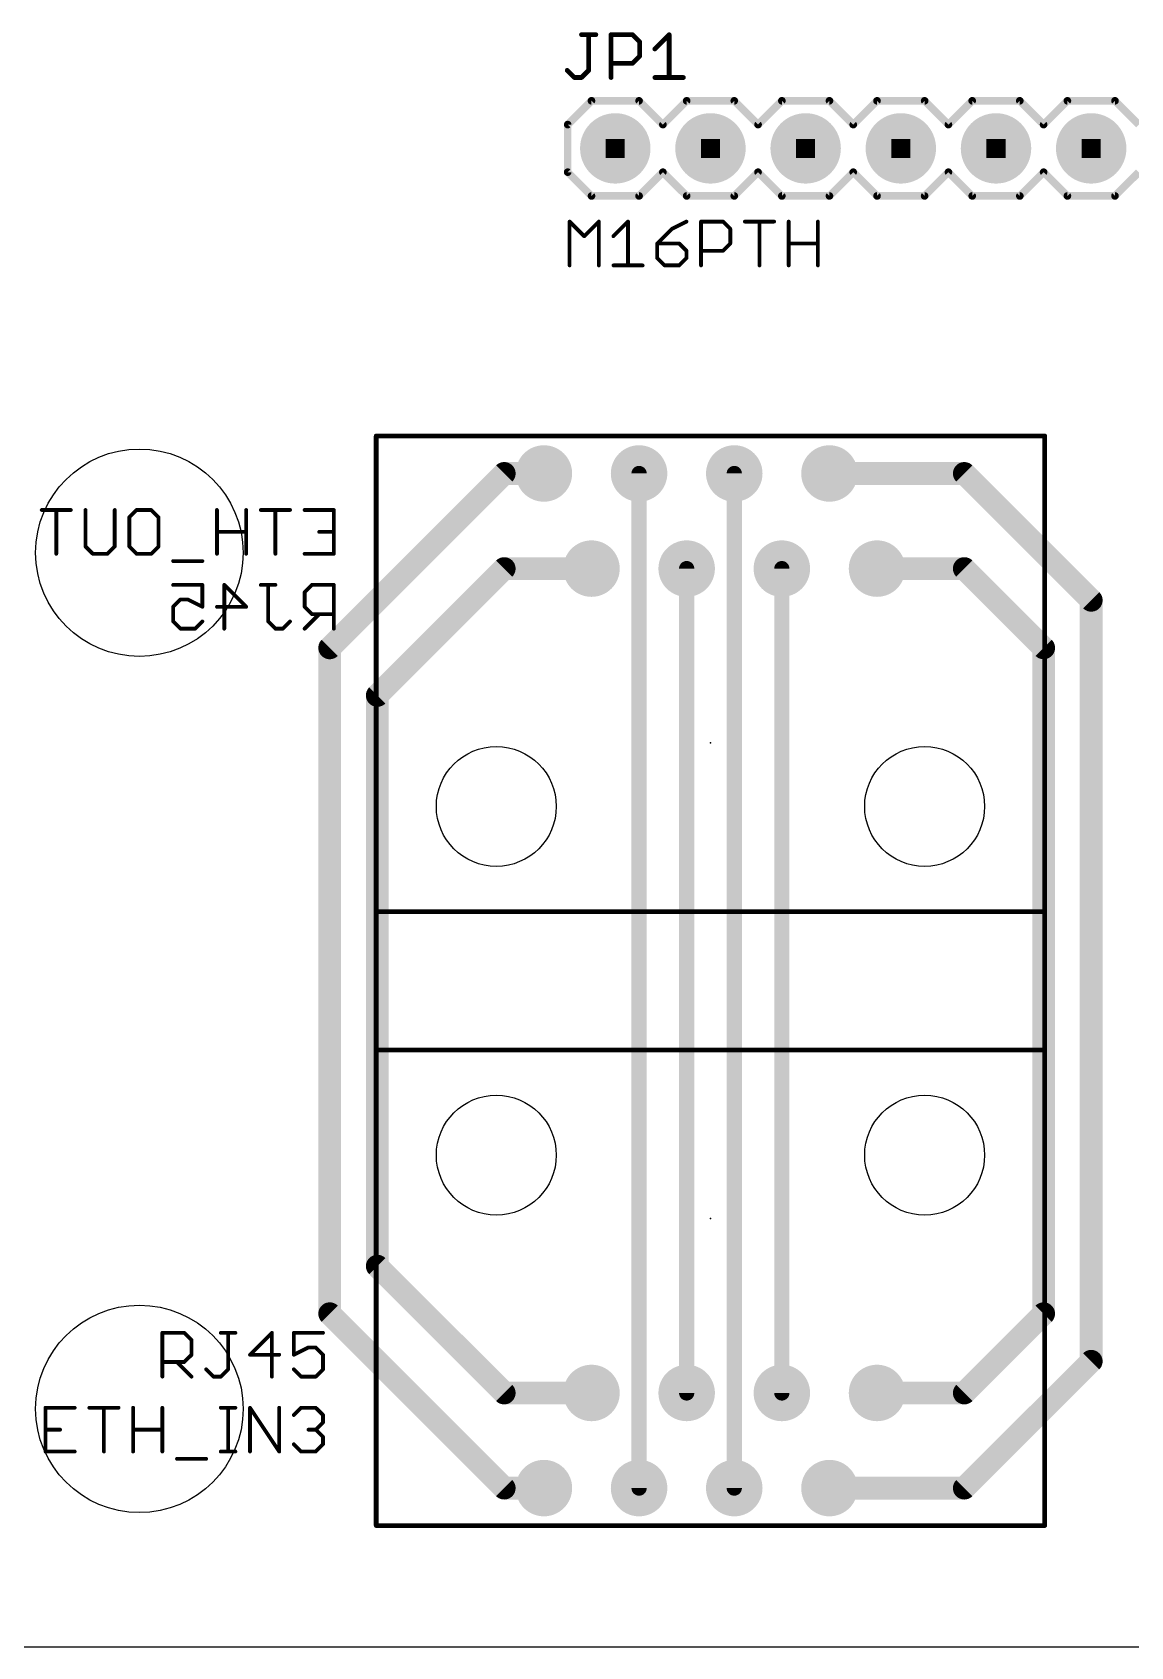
# Model space of a CAD drawing. Extents: x 0 to 9.2, y 0 to 4.69.
# Drawn here: x 3.088 to 4.242, y 0 to 1.697 of the extents above; entities that cross this region are included whole.
import ezdxf

# ---------------------------------------------------------------- set-up
doc = ezdxf.new("R2010")
doc.units = 0
for name, color, linetype in [('1', 22, 'CONTINUOUS'), ('17', 82, 'CONTINUOUS'), ('20', 7, 'CONTINUOUS'), ('21', 253, 'CONTINUOUS'), ('22', 253, 'CONTINUOUS'), ('23', 7, 'CONTINUOUS'), ('24', 7, 'CONTINUOUS'), ('25', 253, 'CONTINUOUS'), ('26', 253, 'CONTINUOUS'), ('27', 253, 'CONTINUOUS'), ('51', 253, 'CONTINUOUS')]:
    doc.layers.add(name, color=color, linetype=linetype)

# ---------------------------------------------------------------- blocks, each defined once
blk = doc.blocks.new('ROUNDP')
at = {"const_width": 0.5}
blk.add_lwpolyline([(0, -0.25, 1), (0, 0.25, 1), (0, -0.25)], format="xyb", dxfattribs=at)
blk = doc.blocks.new('RECT')
blk.add_solid([(-0.5, -0.5), (0.5, -0.5), (-0.5, 0.5), (0.5, 0.5)])

msp = doc.modelspace()

# ---------------------------------------------------------------- linework, layer by layer
at = {"layer": '1'}
for points, const_width in [([(3.4, 1.05), (3.583268, 1.233268)], 0.024), ([(3.625, 1.233268), (3.583268, 1.233268)], 0.024), ([(3.725, 1.233268), (3.725, 0.166732)], 0.016), ([(3.825, 1.233268), (3.825, 0.166732)], 0.016), ([(3.925, 1.233268), (4.066732, 1.233268)], 0.024), ([(4.2, 1.1), (4.066732, 1.233268)], 0.024), ([(3.45, 1), (3.583268, 1.133268)], 0.024), ([(3.675, 1.133268), (3.583268, 1.133268)], 0.024), ([(3.775, 1.133268), (3.775, 0.266732)], 0.016), ([(3.875, 0.266732), (3.875, 1.133268)], 0.016), ([(3.975, 1.133268), (4.066732, 1.133268)], 0.024), ([(4.15, 1.05), (4.066732, 1.133268)], 0.024), ([(4.2, 0.3), (4.2, 1.1)], 0.024), ([(3.4, 0.35), (3.4, 1.05)], 0.024), ([(4.15, 0.35), (4.15, 1.05)], 0.024), ([(3.45, 0.4), (3.45, 1)], 0.024), ([(3.583268, 0.266732), (3.45, 0.4)], 0.024), ([(3.583268, 0.166732), (3.4, 0.35)], 0.024), ([(4.066732, 0.266732), (4.15, 0.35)], 0.024), ([(4.066732, 0.166732), (4.2, 0.3)], 0.024), ([(3.675, 0.266732), (3.583268, 0.266732)], 0.024), ([(3.975, 0.266732), (4.066732, 0.266732)], 0.024), ([(3.625, 0.166732), (3.583268, 0.166732)], 0.024), ([(3.925, 0.166732), (4.066732, 0.166732)], 0.024)]:
    msp.add_lwpolyline(points, dxfattribs=dict(at, const_width=const_width))
for points, const_width in [([(3.583268, 1.239268, 1), (3.583268, 1.227268)], 0.012), ([(3.58751, 1.229025, 1), (3.579025, 1.23751)], 0.012), ([(3.625, 1.227268, 1), (3.625, 1.239268)], 0.012), ([(3.729, 1.233268, 1), (3.721, 1.233268)], 0.008), ([(3.829, 1.233268, 1), (3.821, 1.233268)], 0.008), ([(3.925, 1.239268, 1), (3.925, 1.227268)], 0.012), ([(4.070975, 1.23751, 1), (4.06249, 1.229025)], 0.012), ([(4.066732, 1.227268, 1), (4.066732, 1.239268)], 0.012), ([(3.583268, 1.139268, 1), (3.583268, 1.127268)], 0.012), ([(3.58751, 1.129025, 1), (3.579025, 1.13751)], 0.012), ([(3.675, 1.127268, 1), (3.675, 1.139268)], 0.012), ([(3.779, 1.133268, 1), (3.771, 1.133268)], 0.008), ([(3.879, 1.133268, 1), (3.871, 1.133268)], 0.008), ([(3.975, 1.139268, 1), (3.975, 1.127268)], 0.012), ([(4.070975, 1.13751, 1), (4.06249, 1.129025)], 0.012), ([(4.066732, 1.127268, 1), (4.066732, 1.139268)], 0.012), ([(4.206, 1.1, 1), (4.194, 1.1)], 0.012), ([(4.195757, 1.095757, 1), (4.204243, 1.104243)], 0.012), ([(3.395757, 1.054243, 1), (3.404243, 1.045757)], 0.012), ([(3.406, 1.05, 1), (3.394, 1.05)], 0.012), ([(4.156, 1.05, 1), (4.144, 1.05)], 0.012), ([(4.145757, 1.045757, 1), (4.154243, 1.054243)], 0.012), ([(3.445757, 1.004243, 1), (3.454243, 0.995757)], 0.012), ([(3.456, 1, 1), (3.444, 1)], 0.012), ([(3.454243, 0.404243, 1), (3.445757, 0.395757)], 0.012), ([(3.444, 0.4, 1), (3.456, 0.4)], 0.012), ([(3.404243, 0.354243, 1), (3.395757, 0.345757)], 0.012), ([(4.154243, 0.345757, 1), (4.145757, 0.354243)], 0.012), ([(3.394, 0.35, 1), (3.406, 0.35)], 0.012), ([(4.144, 0.35, 1), (4.156, 0.35)], 0.012), ([(4.194, 0.3, 1), (4.206, 0.3)], 0.012), ([(4.204243, 0.295757, 1), (4.195757, 0.304243)], 0.012), ([(3.583268, 0.272732, 1), (3.583268, 0.260732)], 0.012), ([(3.579025, 0.26249, 1), (3.58751, 0.270975)], 0.012), ([(3.675, 0.260732, 1), (3.675, 0.272732)], 0.012), ([(3.975, 0.272732, 1), (3.975, 0.260732)], 0.012), ([(4.06249, 0.270975, 1), (4.070975, 0.26249)], 0.012), ([(4.066732, 0.260732, 1), (4.066732, 0.272732)], 0.012), ([(3.771, 0.266732, 1), (3.779, 0.266732)], 0.008), ([(3.871, 0.266732, 1), (3.879, 0.266732)], 0.008), ([(3.583268, 0.172732, 1), (3.583268, 0.160732)], 0.012), ([(3.579025, 0.16249, 1), (3.58751, 0.170975)], 0.012), ([(3.625, 0.160732, 1), (3.625, 0.172732)], 0.012), ([(3.721, 0.166732, 1), (3.729, 0.166732)], 0.008), ([(3.821, 0.166732, 1), (3.829, 0.166732)], 0.008), ([(3.925, 0.172732, 1), (3.925, 0.160732)], 0.012), ([(4.06249, 0.170975, 1), (4.070975, 0.16249)], 0.012), ([(4.066732, 0.160732, 1), (4.066732, 0.172732)], 0.012)]:
    msp.add_lwpolyline(points, format="xyb", dxfattribs=dict(at, const_width=const_width))
at = {"layer": '20'}
msp.add_line((0, 0), (8.899213, 0), dxfattribs=at)
for centre, radius in [((3.2, 1.15), 0.109), ((3.575, 0.883268), 0.062992), ((4.025, 0.883268), 0.062992), ((3.575, 0.516732), 0.062992), ((4.025, 0.516732), 0.062992), ((3.2, 0.25), 0.109)]:
    msp.add_circle(centre, radius, dxfattribs=at)
at = {"layer": '21'}
for points, const_width in [([(3.675, 1.625), (3.65, 1.6)], 0.008), ([(3.675, 1.625), (3.725, 1.625)], 0.008), ([(3.725, 1.625), (3.75, 1.6)], 0.008), ([(3.75, 1.6), (3.775, 1.625)], 0.008), ([(3.775, 1.625), (3.825, 1.625)], 0.008), ([(3.825, 1.625), (3.85, 1.6)], 0.008), ([(3.85, 1.6), (3.875, 1.625)], 0.008), ([(3.875, 1.625), (3.925, 1.625)], 0.008), ([(3.925, 1.625), (3.95, 1.6)], 0.008), ([(3.975, 1.625), (3.95, 1.6)], 0.008), ([(3.975, 1.625), (4.025, 1.625)], 0.008), ([(4.025, 1.625), (4.05, 1.6)], 0.008), ([(4.05, 1.6), (4.075, 1.625)], 0.008), ([(4.075, 1.625), (4.125, 1.625)], 0.008), ([(4.125, 1.625), (4.15, 1.6)], 0.008), ([(4.15, 1.6), (4.175, 1.625)], 0.008), ([(4.175, 1.625), (4.225, 1.625)], 0.008), ([(4.225, 1.625), (4.25, 1.6)], 0.008), ([(3.65, 1.6), (3.65, 1.55)], 0.008), ([(3.65, 1.6), (3.65, 1.55)], 0.008), ([(3.65, 1.55), (3.675, 1.525)], 0.008), ([(3.75, 1.55), (3.725, 1.525)], 0.008), ([(3.775, 1.525), (3.75, 1.55)], 0.008), ([(3.85, 1.55), (3.825, 1.525)], 0.008), ([(3.875, 1.525), (3.85, 1.55)], 0.008), ([(3.95, 1.55), (3.925, 1.525)], 0.008), ([(3.95, 1.55), (3.975, 1.525)], 0.008), ([(4.05, 1.55), (4.025, 1.525)], 0.008), ([(4.075, 1.525), (4.05, 1.55)], 0.008), ([(4.15, 1.55), (4.125, 1.525)], 0.008), ([(4.175, 1.525), (4.15, 1.55)], 0.008), ([(4.25, 1.55), (4.225, 1.525)], 0.008), ([(3.725, 1.525), (3.675, 1.525)], 0.008), ([(3.825, 1.525), (3.775, 1.525)], 0.008), ([(3.925, 1.525), (3.875, 1.525)], 0.008), ([(4.025, 1.525), (3.975, 1.525)], 0.008), ([(4.125, 1.525), (4.075, 1.525)], 0.008), ([(4.225, 1.525), (4.175, 1.525)], 0.008), ([(3.448819, 0.127362), (3.448819, 0.772638)], 0.005), ([(3.448819, 0.772638), (4.151181, 0.772638)], 0.005), ([(4.151181, 0.127362), (4.151181, 0.772638)], 0.005), ([(4.151181, 0.127362), (3.448819, 0.127362)], 0.005)]:
    msp.add_lwpolyline(points, dxfattribs=dict(at, const_width=const_width))
for points, const_width in [([(3.675, 1.627, 1), (3.675, 1.623)], 0.004), ([(3.676414, 1.623586, 1), (3.673586, 1.626414)], 0.004), ([(3.726414, 1.626414, 1), (3.723586, 1.623586)], 0.004), ([(3.725, 1.623, 1), (3.725, 1.627)], 0.004), ([(3.775, 1.627, 1), (3.775, 1.623)], 0.004), ([(3.776414, 1.623586, 1), (3.773586, 1.626414)], 0.004), ([(3.826414, 1.626414, 1), (3.823586, 1.623586)], 0.004), ([(3.825, 1.623, 1), (3.825, 1.627)], 0.004), ([(3.875, 1.627, 1), (3.875, 1.623)], 0.004), ([(3.876414, 1.623586, 1), (3.873586, 1.626414)], 0.004), ([(3.926414, 1.626414, 1), (3.923586, 1.623586)], 0.004), ([(3.925, 1.623, 1), (3.925, 1.627)], 0.004), ([(3.975, 1.627, 1), (3.975, 1.623)], 0.004), ([(3.976414, 1.623586, 1), (3.973586, 1.626414)], 0.004), ([(4.026414, 1.626414, 1), (4.023586, 1.623586)], 0.004), ([(4.025, 1.623, 1), (4.025, 1.627)], 0.004), ([(4.075, 1.627, 1), (4.075, 1.623)], 0.004), ([(4.076414, 1.623586, 1), (4.073586, 1.626414)], 0.004), ([(4.126414, 1.626414, 1), (4.123586, 1.623586)], 0.004), ([(4.125, 1.623, 1), (4.125, 1.627)], 0.004), ([(4.175, 1.627, 1), (4.175, 1.623)], 0.004), ([(4.176414, 1.623586, 1), (4.173586, 1.626414)], 0.004), ([(4.226414, 1.626414, 1), (4.223586, 1.623586)], 0.004), ([(4.225, 1.623, 1), (4.225, 1.627)], 0.004), ([(3.652, 1.6, 1), (3.648, 1.6)], 0.004), ([(3.652, 1.6, 1), (3.648, 1.6)], 0.004), ([(3.648586, 1.601414, 1), (3.651414, 1.598586)], 0.004), ([(3.748586, 1.601414, 1), (3.751414, 1.598586)], 0.004), ([(3.748586, 1.598586, 1), (3.751414, 1.601414)], 0.004), ([(3.848586, 1.601414, 1), (3.851414, 1.598586)], 0.004), ([(3.848586, 1.598586, 1), (3.851414, 1.601414)], 0.004), ([(3.948586, 1.601414, 1), (3.951414, 1.598586)], 0.004), ([(3.948586, 1.598586, 1), (3.951414, 1.601414)], 0.004), ([(4.048586, 1.601414, 1), (4.051414, 1.598586)], 0.004), ([(4.048586, 1.598586, 1), (4.051414, 1.601414)], 0.004), ([(4.148586, 1.601414, 1), (4.151414, 1.598586)], 0.004), ([(4.148586, 1.598586, 1), (4.151414, 1.601414)], 0.004), ([(3.651414, 1.551414, 1), (3.648586, 1.548586)], 0.004), ([(3.648, 1.55, 1), (3.652, 1.55)], 0.004), ([(3.648, 1.55, 1), (3.652, 1.55)], 0.004), ([(3.751414, 1.551414, 1), (3.748586, 1.548586)], 0.004), ([(3.751414, 1.548586, 1), (3.748586, 1.551414)], 0.004), ([(3.851414, 1.551414, 1), (3.848586, 1.548586)], 0.004), ([(3.851414, 1.548586, 1), (3.848586, 1.551414)], 0.004), ([(3.951414, 1.551414, 1), (3.948586, 1.548586)], 0.004), ([(3.951414, 1.548586, 1), (3.948586, 1.551414)], 0.004), ([(4.051414, 1.551414, 1), (4.048586, 1.548586)], 0.004), ([(4.051414, 1.548586, 1), (4.048586, 1.551414)], 0.004), ([(4.151414, 1.551414, 1), (4.148586, 1.548586)], 0.004), ([(4.151414, 1.548586, 1), (4.148586, 1.551414)], 0.004), ([(3.675, 1.527, 1), (3.675, 1.523)], 0.004), ([(3.673586, 1.523586, 1), (3.676414, 1.526414)], 0.004), ([(3.723586, 1.526414, 1), (3.726414, 1.523586)], 0.004), ([(3.725, 1.523, 1), (3.725, 1.527)], 0.004), ([(3.775, 1.527, 1), (3.775, 1.523)], 0.004), ([(3.773586, 1.523586, 1), (3.776414, 1.526414)], 0.004), ([(3.823586, 1.526414, 1), (3.826414, 1.523586)], 0.004), ([(3.825, 1.523, 1), (3.825, 1.527)], 0.004), ([(3.875, 1.527, 1), (3.875, 1.523)], 0.004), ([(3.873586, 1.523586, 1), (3.876414, 1.526414)], 0.004), ([(3.923586, 1.526414, 1), (3.926414, 1.523586)], 0.004), ([(3.925, 1.523, 1), (3.925, 1.527)], 0.004), ([(3.975, 1.527, 1), (3.975, 1.523)], 0.004), ([(3.973586, 1.523586, 1), (3.976414, 1.526414)], 0.004), ([(4.023586, 1.526414, 1), (4.026414, 1.523586)], 0.004), ([(4.025, 1.523, 1), (4.025, 1.527)], 0.004), ([(4.075, 1.527, 1), (4.075, 1.523)], 0.004), ([(4.073586, 1.523586, 1), (4.076414, 1.526414)], 0.004), ([(4.123586, 1.526414, 1), (4.126414, 1.523586)], 0.004), ([(4.125, 1.523, 1), (4.125, 1.527)], 0.004), ([(4.175, 1.527, 1), (4.175, 1.523)], 0.004), ([(4.173586, 1.523586, 1), (4.176414, 1.526414)], 0.004), ([(4.223586, 1.526414, 1), (4.226414, 1.523586)], 0.004), ([(4.225, 1.523, 1), (4.225, 1.527)], 0.004), ([(3.450069, 0.772638, 1), (3.447569, 0.772638)], 0.0025), ([(3.448819, 0.773888, 1), (3.448819, 0.771388)], 0.0025), ([(4.152431, 0.772638, 1), (4.149931, 0.772638)], 0.0025), ([(4.151181, 0.771388, 1), (4.151181, 0.773888)], 0.0025), ([(3.448819, 0.128612, 1), (3.448819, 0.126112)], 0.0025), ([(3.447569, 0.127362, 1), (3.450069, 0.127362)], 0.0025), ([(4.149931, 0.127362, 1), (4.152431, 0.127362)], 0.0025), ([(4.151181, 0.126112, 1), (4.151181, 0.128612)], 0.0025)]:
    msp.add_lwpolyline(points, format="xyb", dxfattribs=dict(at, const_width=const_width))
at = {"layer": '22', "const_width": 0.005}
for points in [[(4.151181, 1.272638), (3.448819, 1.272638)], [(3.448819, 1.272638), (3.448819, 0.627362)], [(4.151181, 1.272638), (4.151181, 0.627362)], [(3.448819, 0.627362), (4.151181, 0.627362)]]:
    msp.add_lwpolyline(points, dxfattribs=at)
at = {"layer": '22', "const_width": 0.0025}
for points in [[(3.448819, 1.273888, 1), (3.448819, 1.271388)], [(3.450069, 1.272638, 1), (3.447569, 1.272638)], [(4.152431, 1.272638, 1), (4.149931, 1.272638)], [(4.151181, 1.271388, 1), (4.151181, 1.273888)], [(3.448819, 0.628612, 1), (3.448819, 0.626112)], [(3.447569, 0.627362, 1), (3.450069, 0.627362)], [(4.149931, 0.627362, 1), (4.152431, 0.627362)], [(4.151181, 0.626112, 1), (4.151181, 0.628612)]]:
    msp.add_lwpolyline(points, format="xyb", dxfattribs=at)
at = {"layer": '23'}
for p in [(3.7, 1.575), (3.8, 0.45)]:
    msp.add_point(p, dxfattribs=at)
at = {"layer": '24'}
msp.add_point((3.8, 0.95), dxfattribs=at)
at = {"layer": '25'}
for points, const_width in [([(3.757475, 1.693655, 1), (3.755707, 1.695422)], 0.0025), ([(3.664513, 1.695788, 1), (3.664513, 1.693288)], 0.0025), ([(3.673269, 1.694538, 1), (3.670769, 1.694538)], 0.0025), ([(3.679526, 1.693288, 1), (3.679526, 1.695788)], 0.0025), ([(3.696789, 1.694538, 1), (3.694289, 1.694538)], 0.0025), ([(3.695539, 1.695788, 1), (3.695539, 1.693288)], 0.0025), ([(3.718942, 1.695422, 1), (3.717175, 1.693655)], 0.0025), ([(3.718058, 1.693288, 1), (3.718058, 1.695788)], 0.0025), ([(3.726815, 1.687032, 1), (3.724315, 1.687032)], 0.0025), ([(3.724681, 1.686148, 1), (3.726449, 1.687916)], 0.0025), ([(3.740695, 1.680409, 1), (3.742462, 1.678642)], 0.0025), ([(3.757841, 1.694538, 1), (3.755341, 1.694538)], 0.0025), ([(3.695539, 1.665763, 1), (3.695539, 1.663263)], 0.0025), ([(3.717175, 1.665397, 1), (3.718942, 1.663629)], 0.0025), ([(3.718058, 1.663263, 1), (3.718058, 1.665763)], 0.0025), ([(3.724315, 1.672019, 1), (3.726815, 1.672019)], 0.0025), ([(3.726449, 1.671135, 1), (3.724681, 1.672903)], 0.0025), ([(3.650384, 1.65789, 1), (3.648616, 1.656123)], 0.0025), ([(3.657006, 1.65075, 1), (3.657006, 1.64825)], 0.0025), ([(3.656123, 1.648616, 1), (3.65789, 1.650384)], 0.0025), ([(3.663629, 1.650384, 1), (3.665397, 1.648616)], 0.0025), ([(3.664513, 1.64825, 1), (3.664513, 1.65075)], 0.0025), ([(3.670769, 1.657006, 1), (3.673269, 1.657006)], 0.0025), ([(3.672903, 1.656123, 1), (3.671135, 1.65789)], 0.0025), ([(3.694289, 1.6495, 1), (3.696789, 1.6495)], 0.0025), ([(3.741578, 1.65075, 1), (3.741578, 1.64825)], 0.0025), ([(3.755341, 1.6495, 1), (3.757841, 1.6495)], 0.0025), ([(3.771604, 1.64825, 1), (3.771604, 1.65075)], 0.0025), ([(3.225142, 0.329929, 1), (3.223142, 0.329929)], 0.002), ([(3.224142, 0.330929, 1), (3.224142, 0.328929)], 0.002), ([(3.247869, 0.330636, 1), (3.246454, 0.329222)], 0.002), ([(3.247161, 0.328929, 1), (3.247161, 0.330929)], 0.002), ([(3.255835, 0.322256, 1), (3.253835, 0.322256)], 0.002), ([(3.254128, 0.321549, 1), (3.255542, 0.322963)], 0.002), ([(3.285527, 0.330929, 1), (3.285527, 0.328929)], 0.002), ([(3.294201, 0.329929, 1), (3.292201, 0.329929)], 0.002), ([(3.300874, 0.328929, 1), (3.300874, 0.330929)], 0.002), ([(3.34024, 0.329929, 1), (3.33824, 0.329929)], 0.002), ([(3.339947, 0.329222, 1), (3.338533, 0.330636)], 0.002), ([(3.36226, 0.330929, 1), (3.36226, 0.328929)], 0.002), ([(3.36326, 0.329929, 1), (3.36126, 0.329929)], 0.002), ([(3.392952, 0.328929, 1), (3.392952, 0.330929)], 0.002), ([(3.253835, 0.306909, 1), (3.255835, 0.306909)], 0.002), ([(3.255542, 0.306202, 1), (3.254128, 0.307616)], 0.002), ([(3.31622, 0.307909, 1), (3.31622, 0.305909)], 0.002), ([(3.315513, 0.307616, 1), (3.316927, 0.306202)], 0.002), ([(3.346913, 0.305909, 1), (3.346913, 0.307909)], 0.002), ([(3.361812, 0.307804, 1), (3.362707, 0.306015)], 0.002), ([(3.36126, 0.306909, 1), (3.36326, 0.306909)], 0.002), ([(3.377606, 0.315583, 1), (3.377606, 0.313583)], 0.002), ([(3.378053, 0.313688, 1), (3.377159, 0.315477)], 0.002), ([(3.385986, 0.31529, 1), (3.384572, 0.313875)], 0.002), ([(3.385279, 0.313583, 1), (3.385279, 0.315583)], 0.002), ([(3.393952, 0.306909, 1), (3.391952, 0.306909)], 0.002), ([(3.392245, 0.306202, 1), (3.393659, 0.307616)], 0.002), ([(3.224142, 0.300236, 1), (3.224142, 0.298236)], 0.002), ([(3.240195, 0.299943, 1), (3.238781, 0.298529)], 0.002), ([(3.246454, 0.299943, 1), (3.247869, 0.298529)], 0.002), ([(3.247161, 0.298236, 1), (3.247161, 0.300236)], 0.002), ([(3.270888, 0.29227, 1), (3.269474, 0.290856)], 0.002), ([(3.292201, 0.291563, 1), (3.294201, 0.291563)], 0.002), ([(3.293908, 0.290856, 1), (3.292494, 0.29227)], 0.002), ([(3.362967, 0.29227, 1), (3.361552, 0.290856)], 0.002), ([(3.391952, 0.291563, 1), (3.393952, 0.291563)], 0.002), ([(3.393659, 0.290856, 1), (3.392245, 0.29227)], 0.002), ([(3.223142, 0.28389, 1), (3.225142, 0.28389)], 0.002), ([(3.254128, 0.283183, 1), (3.255542, 0.284597)], 0.002), ([(3.277854, 0.28489, 1), (3.277854, 0.28289)], 0.002), ([(3.277147, 0.283183, 1), (3.278561, 0.284597)], 0.002), ([(3.28482, 0.284597, 1), (3.286235, 0.283183)], 0.002), ([(3.285527, 0.28289, 1), (3.285527, 0.28489)], 0.002), ([(3.33824, 0.28389, 1), (3.34024, 0.28389)], 0.002), ([(3.369933, 0.28489, 1), (3.369933, 0.28289)], 0.002), ([(3.369226, 0.283183, 1), (3.37064, 0.284597)], 0.002), ([(3.384572, 0.284597, 1), (3.385986, 0.283183)], 0.002), ([(3.385279, 0.28289, 1), (3.385279, 0.28489)], 0.002), ([(3.10137, 0.252189, 1), (3.10137, 0.250189)], 0.002), ([(3.10237, 0.251189, 1), (3.10037, 0.251189)], 0.002), ([(3.132063, 0.250189, 1), (3.132063, 0.252189)], 0.002), ([(3.14741, 0.252189, 1), (3.14741, 0.250189)], 0.002), ([(3.163756, 0.251189, 1), (3.161756, 0.251189)], 0.002), ([(3.178102, 0.250189, 1), (3.178102, 0.252189)], 0.002), ([(3.194449, 0.251189, 1), (3.192449, 0.251189)], 0.002), ([(3.225142, 0.251189, 1), (3.223142, 0.251189)], 0.002), ([(3.285527, 0.252189, 1), (3.285527, 0.250189)], 0.002), ([(3.2942, 0.251189, 1), (3.2922, 0.251189)], 0.002), ([(3.300874, 0.250189, 1), (3.300874, 0.252189)], 0.002), ([(3.31722, 0.251189, 1), (3.31522, 0.251189)], 0.002), ([(3.317052, 0.251744, 1), (3.315388, 0.250634)], 0.002), ([(3.347913, 0.251189, 1), (3.345913, 0.251189)], 0.002), ([(3.361552, 0.244223, 1), (3.362966, 0.242809)], 0.002), ([(3.369932, 0.252189, 1), (3.369932, 0.250189)], 0.002), ([(3.37064, 0.250482, 1), (3.369225, 0.251896)], 0.002), ([(3.385986, 0.251896, 1), (3.384572, 0.250482)], 0.002), ([(3.385279, 0.250189, 1), (3.385279, 0.252189)], 0.002), ([(3.393952, 0.243516, 1), (3.391952, 0.243516)], 0.002), ([(3.392245, 0.242809, 1), (3.393659, 0.244223)], 0.002), ([(3.393659, 0.235135, 1), (3.392245, 0.23655)], 0.002), ([(3.10137, 0.229169, 1), (3.10137, 0.227169)], 0.002), ([(3.116717, 0.227169, 1), (3.116717, 0.229169)], 0.002), ([(3.193449, 0.229169, 1), (3.193449, 0.227169)], 0.002), ([(3.224142, 0.227169, 1), (3.224142, 0.229169)], 0.002), ([(3.377606, 0.229169, 1), (3.377606, 0.227169)], 0.002), ([(3.385986, 0.228876, 1), (3.384572, 0.227462)], 0.002), ([(3.384572, 0.228876, 1), (3.385986, 0.227462)], 0.002), ([(3.385279, 0.227169, 1), (3.385279, 0.229169)], 0.002), ([(3.391952, 0.235842, 1), (3.393952, 0.235842)], 0.002), ([(3.393952, 0.220496, 1), (3.391952, 0.220496)], 0.002), ([(3.392245, 0.219789, 1), (3.393659, 0.221203)], 0.002), ([(3.10137, 0.20615, 1), (3.10137, 0.20415)], 0.002), ([(3.10037, 0.20515, 1), (3.10237, 0.20515)], 0.002), ([(3.132063, 0.20415, 1), (3.132063, 0.20615)], 0.002), ([(3.161756, 0.20515, 1), (3.163756, 0.20515)], 0.002), ([(3.192449, 0.20515, 1), (3.194449, 0.20515)], 0.002), ([(3.223142, 0.20515, 1), (3.225142, 0.20515)], 0.002), ([(3.285527, 0.20615, 1), (3.285527, 0.20415)], 0.002), ([(3.2922, 0.20515, 1), (3.2942, 0.20515)], 0.002), ([(3.300874, 0.20415, 1), (3.300874, 0.20615)], 0.002), ([(3.31522, 0.20515, 1), (3.31722, 0.20515)], 0.002), ([(3.345913, 0.20515, 1), (3.347913, 0.20515)], 0.002), ([(3.346081, 0.204595, 1), (3.347745, 0.205704)], 0.002), ([(3.362966, 0.21353, 1), (3.361552, 0.212116)], 0.002), ([(3.369932, 0.20615, 1), (3.369932, 0.20415)], 0.002), ([(3.369225, 0.204442, 1), (3.37064, 0.205857)], 0.002), ([(3.384572, 0.205857, 1), (3.385986, 0.204442)], 0.002), ([(3.385279, 0.20415, 1), (3.385279, 0.20615)], 0.002), ([(3.391952, 0.212823, 1), (3.393952, 0.212823)], 0.002), ([(3.393659, 0.212116, 1), (3.392245, 0.21353)], 0.002), ([(3.239488, 0.198477, 1), (3.239488, 0.196477)], 0.002), ([(3.270181, 0.196477, 1), (3.270181, 0.198477)], 0.002)]:
    msp.add_lwpolyline(points, format="xyb", dxfattribs=dict(at, const_width=const_width))
for points, const_width in [([(3.664513, 1.694538), (3.679526, 1.694538)], 0.005), ([(3.672019, 1.657006), (3.672019, 1.694538)], 0.005), ([(3.695539, 1.6495), (3.695539, 1.694538)], 0.005), ([(3.695539, 1.694538), (3.718058, 1.694538)], 0.005), ([(3.718058, 1.694538), (3.725565, 1.687032)], 0.005), ([(3.725565, 1.687032), (3.725565, 1.672019)], 0.005), ([(3.741578, 1.679526), (3.756591, 1.694538)], 0.005), ([(3.756591, 1.694538), (3.756591, 1.6495)], 0.005), ([(3.718058, 1.664513), (3.695539, 1.664513)], 0.005), ([(3.725565, 1.672019), (3.718058, 1.664513)], 0.005), ([(3.6495, 1.657006), (3.657006, 1.6495)], 0.005), ([(3.657006, 1.6495), (3.664513, 1.6495)], 0.005), ([(3.664513, 1.6495), (3.672019, 1.657006)], 0.005), ([(3.741578, 1.6495), (3.771604, 1.6495)], 0.005), ([(3.224142, 0.28389), (3.224142, 0.329929)], 0.004), ([(3.224142, 0.329929), (3.247161, 0.329929)], 0.004), ([(3.247161, 0.329929), (3.254835, 0.322256)], 0.004), ([(3.254835, 0.322256), (3.254835, 0.306909)], 0.004), ([(3.285527, 0.329929), (3.300874, 0.329929)], 0.004), ([(3.293201, 0.291563), (3.293201, 0.329929)], 0.004), ([(3.33924, 0.329929), (3.31622, 0.306909)], 0.004), ([(3.33924, 0.28389), (3.33924, 0.329929)], 0.004), ([(3.392952, 0.329929), (3.36226, 0.329929)], 0.004), ([(3.36226, 0.329929), (3.36226, 0.306909)], 0.004), ([(3.254835, 0.306909), (3.247161, 0.299236)], 0.004), ([(3.31622, 0.306909), (3.346913, 0.306909)], 0.004), ([(3.36226, 0.306909), (3.377606, 0.314583)], 0.004), ([(3.377606, 0.314583), (3.385279, 0.314583)], 0.004), ([(3.385279, 0.314583), (3.392952, 0.306909)], 0.004), ([(3.392952, 0.306909), (3.392952, 0.291563)], 0.004), ([(3.247161, 0.299236), (3.224142, 0.299236)], 0.004), ([(3.239488, 0.299236), (3.254835, 0.28389)], 0.004), ([(3.270181, 0.291563), (3.277854, 0.28389)], 0.004), ([(3.285527, 0.28389), (3.293201, 0.291563)], 0.004), ([(3.369933, 0.28389), (3.36226, 0.291563)], 0.004), ([(3.392952, 0.291563), (3.385279, 0.28389)], 0.004), ([(3.277854, 0.28389), (3.285527, 0.28389)], 0.004), ([(3.385279, 0.28389), (3.369933, 0.28389)], 0.004), ([(3.132063, 0.251189), (3.10137, 0.251189)], 0.004), ([(3.10137, 0.251189), (3.10137, 0.20515)], 0.004), ([(3.14741, 0.251189), (3.178102, 0.251189)], 0.004), ([(3.162756, 0.20515), (3.162756, 0.251189)], 0.004), ([(3.193449, 0.20515), (3.193449, 0.251189)], 0.004), ([(3.224142, 0.251189), (3.224142, 0.20515)], 0.004), ([(3.285527, 0.251189), (3.300874, 0.251189)], 0.004), ([(3.2932, 0.20515), (3.2932, 0.251189)], 0.004), ([(3.31622, 0.20515), (3.31622, 0.251189)], 0.004), ([(3.31622, 0.251189), (3.346913, 0.20515)], 0.004), ([(3.346913, 0.20515), (3.346913, 0.251189)], 0.004), ([(3.362259, 0.243516), (3.369932, 0.251189)], 0.004), ([(3.369932, 0.251189), (3.385279, 0.251189)], 0.004), ([(3.385279, 0.251189), (3.392952, 0.243516)], 0.004), ([(3.392952, 0.235842), (3.385279, 0.228169)], 0.004), ([(3.392952, 0.243516), (3.392952, 0.235842)], 0.004), ([(3.10137, 0.228169), (3.116717, 0.228169)], 0.004), ([(3.193449, 0.228169), (3.224142, 0.228169)], 0.004), ([(3.385279, 0.228169), (3.377606, 0.228169)], 0.004), ([(3.385279, 0.228169), (3.392952, 0.220496)], 0.004), ([(3.392952, 0.220496), (3.392952, 0.212823)], 0.004), ([(3.10137, 0.20515), (3.132063, 0.20515)], 0.004), ([(3.285527, 0.20515), (3.300874, 0.20515)], 0.004), ([(3.369932, 0.20515), (3.362259, 0.212823)], 0.004), ([(3.385279, 0.20515), (3.369932, 0.20515)], 0.004), ([(3.392952, 0.212823), (3.385279, 0.20515)], 0.004), ([(3.239488, 0.197477), (3.270181, 0.197477)], 0.004)]:
    msp.add_lwpolyline(points, dxfattribs=dict(at, const_width=const_width))
at = {"layer": '26', "const_width": 0.004}
for points in [[(3.128064, 1.19489), (3.097371, 1.19489)], [(3.112717, 1.14885), (3.112717, 1.19489)], [(3.14341, 1.156523), (3.14341, 1.19489)], [(3.174103, 1.19489), (3.174103, 1.156523)], [(3.189449, 1.187216), (3.197123, 1.19489)], [(3.189449, 1.156523), (3.189449, 1.187216)], [(3.197123, 1.19489), (3.212469, 1.19489)], [(3.212469, 1.19489), (3.220142, 1.187216)], [(3.220142, 1.187216), (3.220142, 1.156523)], [(3.281528, 1.19489), (3.281528, 1.14885)], [(3.312221, 1.14885), (3.312221, 1.19489)], [(3.35826, 1.19489), (3.327567, 1.19489)], [(3.342914, 1.14885), (3.342914, 1.19489)], [(3.373606, 1.19489), (3.404299, 1.19489)], [(3.404299, 1.19489), (3.404299, 1.14885)], [(3.312221, 1.17187), (3.281528, 1.17187)], [(3.404299, 1.17187), (3.388953, 1.17187)], [(3.151083, 1.14885), (3.14341, 1.156523)], [(3.174103, 1.156523), (3.16643, 1.14885)], [(3.197123, 1.14885), (3.189449, 1.156523)], [(3.220142, 1.156523), (3.212469, 1.14885)], [(3.16643, 1.14885), (3.151083, 1.14885)], [(3.212469, 1.14885), (3.197123, 1.14885)], [(3.266181, 1.141177), (3.235489, 1.141177)], [(3.404299, 1.14885), (3.373606, 1.14885)], [(3.235489, 1.116149), (3.266181, 1.116149)], [(3.266181, 1.116149), (3.266181, 1.09313)], [(3.289201, 1.07011), (3.289201, 1.116149)], [(3.289201, 1.116149), (3.312221, 1.09313)], [(3.342914, 1.116149), (3.327567, 1.116149)], [(3.33524, 1.077783), (3.33524, 1.116149)], [(3.38128, 1.116149), (3.373606, 1.108476)], [(3.373606, 1.108476), (3.373606, 1.09313)], [(3.404299, 1.116149), (3.38128, 1.116149)], [(3.404299, 1.07011), (3.404299, 1.116149)], [(3.243162, 1.100803), (3.235489, 1.09313)], [(3.235489, 1.09313), (3.235489, 1.077783)], [(3.250835, 1.100803), (3.243162, 1.100803)], [(3.266181, 1.09313), (3.250835, 1.100803)], [(3.312221, 1.09313), (3.281528, 1.09313)], [(3.373606, 1.09313), (3.38128, 1.085457)], [(3.388953, 1.085457), (3.373606, 1.07011)], [(3.38128, 1.085457), (3.404299, 1.085457)], [(3.235489, 1.077783), (3.243162, 1.07011)], [(3.243162, 1.07011), (3.258508, 1.07011)], [(3.258508, 1.07011), (3.266181, 1.077783)], [(3.342914, 1.07011), (3.33524, 1.077783)], [(3.350587, 1.07011), (3.342914, 1.07011)], [(3.35826, 1.077783), (3.350587, 1.07011)]]:
    msp.add_lwpolyline(points, dxfattribs=at)
at = {"layer": '26', "const_width": 0.002}
for points in [[(3.097371, 1.19589, 1), (3.097371, 1.19389)], [(3.113717, 1.19489, 1), (3.111717, 1.19489)], [(3.128064, 1.19389, 1), (3.128064, 1.19589)], [(3.14441, 1.19489, 1), (3.14241, 1.19489)], [(3.175103, 1.19489, 1), (3.173103, 1.19489)], [(3.190449, 1.187216, 1), (3.188449, 1.187216)], [(3.188742, 1.187924, 1), (3.190157, 1.186509)], [(3.197123, 1.19589, 1), (3.197123, 1.19389)], [(3.19783, 1.194183, 1), (3.196416, 1.195597)], [(3.213176, 1.195597, 1), (3.211762, 1.194183)], [(3.212469, 1.19389, 1), (3.212469, 1.19589)], [(3.221142, 1.187216, 1), (3.219142, 1.187216)], [(3.219435, 1.186509, 1), (3.220849, 1.187924)], [(3.282528, 1.19489, 1), (3.280528, 1.19489)], [(3.313221, 1.19489, 1), (3.311221, 1.19489)], [(3.327567, 1.19589, 1), (3.327567, 1.19389)], [(3.343914, 1.19489, 1), (3.341914, 1.19489)], [(3.35826, 1.19389, 1), (3.35826, 1.19589)], [(3.373606, 1.19589, 1), (3.373606, 1.19389)], [(3.405299, 1.19489, 1), (3.403299, 1.19489)], [(3.404299, 1.19389, 1), (3.404299, 1.19589)], [(3.281528, 1.17287, 1), (3.281528, 1.17087)], [(3.312221, 1.17087, 1), (3.312221, 1.17287)], [(3.388953, 1.17287, 1), (3.388953, 1.17087)], [(3.404299, 1.17087, 1), (3.404299, 1.17287)], [(3.144117, 1.157231, 1), (3.142703, 1.155816)], [(3.14241, 1.156523, 1), (3.14441, 1.156523)], [(3.173103, 1.156523, 1), (3.175103, 1.156523)], [(3.17481, 1.155816, 1), (3.173396, 1.157231)], [(3.190157, 1.157231, 1), (3.188742, 1.155816)], [(3.188449, 1.156523, 1), (3.190449, 1.156523)], [(3.219142, 1.156523, 1), (3.221142, 1.156523)], [(3.220849, 1.155816, 1), (3.219435, 1.157231)], [(3.111717, 1.14885, 1), (3.113717, 1.14885)], [(3.151083, 1.14985, 1), (3.151083, 1.14785)], [(3.150376, 1.148143, 1), (3.151791, 1.149558)], [(3.165723, 1.149558, 1), (3.167137, 1.148143)], [(3.16643, 1.14785, 1), (3.16643, 1.14985)], [(3.197123, 1.14985, 1), (3.197123, 1.14785)], [(3.196416, 1.148143, 1), (3.19783, 1.149558)], [(3.211762, 1.149558, 1), (3.213176, 1.148143)], [(3.212469, 1.14785, 1), (3.212469, 1.14985)], [(3.235489, 1.142177, 1), (3.235489, 1.140177)], [(3.266181, 1.140177, 1), (3.266181, 1.142177)], [(3.280528, 1.14885, 1), (3.282528, 1.14885)], [(3.311221, 1.14885, 1), (3.313221, 1.14885)], [(3.341914, 1.14885, 1), (3.343914, 1.14885)], [(3.373606, 1.14985, 1), (3.373606, 1.14785)], [(3.403299, 1.14885, 1), (3.405299, 1.14885)], [(3.404299, 1.14785, 1), (3.404299, 1.14985)], [(3.235489, 1.117149, 1), (3.235489, 1.115149)], [(3.267181, 1.116149, 1), (3.265181, 1.116149)], [(3.266181, 1.115149, 1), (3.266181, 1.117149)], [(3.289908, 1.116857, 1), (3.288494, 1.115442)], [(3.290201, 1.116149, 1), (3.288201, 1.116149)], [(3.327567, 1.117149, 1), (3.327567, 1.115149)], [(3.33624, 1.116149, 1), (3.33424, 1.116149)], [(3.342914, 1.115149, 1), (3.342914, 1.117149)], [(3.374606, 1.108476, 1), (3.372606, 1.108476)], [(3.372899, 1.109183, 1), (3.374314, 1.107769)], [(3.38128, 1.117149, 1), (3.38128, 1.115149)], [(3.381987, 1.115442, 1), (3.380573, 1.116857)], [(3.405299, 1.116149, 1), (3.403299, 1.116149)], [(3.404299, 1.115149, 1), (3.404299, 1.117149)], [(3.236489, 1.09313, 1), (3.234489, 1.09313)], [(3.234782, 1.093837, 1), (3.236196, 1.092423)], [(3.243162, 1.101803, 1), (3.243162, 1.099803)], [(3.243869, 1.100096, 1), (3.242455, 1.10151)], [(3.251282, 1.101697, 1), (3.250388, 1.099909)], [(3.250835, 1.099803, 1), (3.250835, 1.101803)], [(3.265181, 1.09313, 1), (3.267181, 1.09313)], [(3.265734, 1.092235, 1), (3.266629, 1.094024)], [(3.281528, 1.09413, 1), (3.281528, 1.09213)], [(3.311514, 1.092423, 1), (3.312928, 1.093837)], [(3.312221, 1.09213, 1), (3.312221, 1.09413)], [(3.374314, 1.093837, 1), (3.372899, 1.092423)], [(3.372606, 1.09313, 1), (3.374606, 1.09313)], [(3.38128, 1.086457, 1), (3.38128, 1.084457)], [(3.380573, 1.084749, 1), (3.381987, 1.086164)], [(3.38966, 1.084749, 1), (3.388246, 1.086164)], [(3.404299, 1.084457, 1), (3.404299, 1.086457)], [(3.236196, 1.07849, 1), (3.234782, 1.077076)], [(3.234489, 1.077783, 1), (3.236489, 1.077783)], [(3.243162, 1.07111, 1), (3.243162, 1.06911)], [(3.242455, 1.069403, 1), (3.243869, 1.070817)], [(3.257801, 1.070817, 1), (3.259215, 1.069403)], [(3.258508, 1.06911, 1), (3.258508, 1.07111)], [(3.266889, 1.077076, 1), (3.265474, 1.07849)], [(3.288201, 1.07011, 1), (3.290201, 1.07011)], [(3.335948, 1.07849, 1), (3.334533, 1.077076)], [(3.33424, 1.077783, 1), (3.33624, 1.077783)], [(3.342914, 1.07111, 1), (3.342914, 1.06911)], [(3.342207, 1.069403, 1), (3.343621, 1.070817)], [(3.34988, 1.070817, 1), (3.351294, 1.069403)], [(3.350587, 1.06911, 1), (3.350587, 1.07111)], [(3.358967, 1.077076, 1), (3.357553, 1.07849)], [(3.372899, 1.070817, 1), (3.374314, 1.069403)], [(3.403299, 1.07011, 1), (3.405299, 1.07011)]]:
    msp.add_lwpolyline(points, format="xyb", dxfattribs=at)
at = {"layer": '27', "const_width": 0.004}
for points in [[(3.652, 1.452), (3.652, 1.498039)], [(3.652, 1.498039), (3.667346, 1.482693)], [(3.667346, 1.482693), (3.682693, 1.498039)], [(3.682693, 1.498039), (3.682693, 1.452)], [(3.698039, 1.482693), (3.713386, 1.498039)], [(3.713386, 1.498039), (3.713386, 1.452)], [(3.774771, 1.498039), (3.759425, 1.490366)], [(3.790118, 1.452), (3.790118, 1.498039)], [(3.790118, 1.498039), (3.813137, 1.498039)], [(3.813137, 1.498039), (3.820811, 1.490366)], [(3.836157, 1.498039), (3.86685, 1.498039)], [(3.851503, 1.452), (3.851503, 1.498039)], [(3.882196, 1.452), (3.882196, 1.498039)], [(3.912889, 1.498039), (3.912889, 1.452)], [(3.759425, 1.490366), (3.744078, 1.47502)], [(3.744078, 1.47502), (3.744078, 1.459673)], [(3.767098, 1.47502), (3.744078, 1.47502)], [(3.774771, 1.467346), (3.767098, 1.47502)], [(3.820811, 1.47502), (3.813137, 1.467346)], [(3.820811, 1.490366), (3.820811, 1.47502)], [(3.882196, 1.47502), (3.912889, 1.47502)], [(3.744078, 1.459673), (3.751752, 1.452)], [(3.767098, 1.452), (3.774771, 1.459673)], [(3.774771, 1.459673), (3.774771, 1.467346)], [(3.813137, 1.467346), (3.790118, 1.467346)], [(3.698039, 1.452), (3.728732, 1.452)], [(3.751752, 1.452), (3.767098, 1.452)]]:
    msp.add_lwpolyline(points, dxfattribs=at)
at = {"layer": '27', "const_width": 0.002}
for points in [[(3.653, 1.498039, 1), (3.651, 1.498039)], [(3.652707, 1.498746, 1), (3.651293, 1.497332)], [(3.683693, 1.498039, 1), (3.681693, 1.498039)], [(3.6834, 1.497332, 1), (3.681986, 1.498746)], [(3.714386, 1.498039, 1), (3.712386, 1.498039)], [(3.714093, 1.497332, 1), (3.712678, 1.498746)], [(3.775218, 1.497145, 1), (3.774324, 1.498934)], [(3.791118, 1.498039, 1), (3.789118, 1.498039)], [(3.790118, 1.499039, 1), (3.790118, 1.497039)], [(3.813844, 1.498746, 1), (3.81243, 1.497332)], [(3.813137, 1.497039, 1), (3.813137, 1.499039)], [(3.836157, 1.499039, 1), (3.836157, 1.497039)], [(3.852503, 1.498039, 1), (3.850503, 1.498039)], [(3.86685, 1.497039, 1), (3.86685, 1.499039)], [(3.883196, 1.498039, 1), (3.881196, 1.498039)], [(3.913889, 1.498039, 1), (3.911889, 1.498039)], [(3.666639, 1.4834, 1), (3.668053, 1.481986)], [(3.666639, 1.481986, 1), (3.668053, 1.4834)], [(3.697332, 1.4834, 1), (3.698746, 1.481986)], [(3.745078, 1.47502, 1), (3.743078, 1.47502)], [(3.744078, 1.47602, 1), (3.744078, 1.47402)], [(3.743371, 1.475727, 1), (3.744786, 1.474312)], [(3.758978, 1.49126, 1), (3.759872, 1.489472)], [(3.760132, 1.489659, 1), (3.758718, 1.491073)], [(3.767805, 1.475727, 1), (3.766391, 1.474312)], [(3.767098, 1.47402, 1), (3.767098, 1.47602)], [(3.821811, 1.490366, 1), (3.819811, 1.490366)], [(3.820103, 1.489659, 1), (3.821518, 1.491073)], [(3.821518, 1.474312, 1), (3.820103, 1.475727)], [(3.882196, 1.47602, 1), (3.882196, 1.47402)], [(3.912889, 1.47402, 1), (3.912889, 1.47602)], [(3.744786, 1.46038, 1), (3.743371, 1.458966)], [(3.743078, 1.459673, 1), (3.745078, 1.459673)], [(3.775771, 1.467346, 1), (3.773771, 1.467346)], [(3.773771, 1.459673, 1), (3.775771, 1.459673)], [(3.774064, 1.466639, 1), (3.775478, 1.468053)], [(3.775478, 1.458966, 1), (3.774064, 1.46038)], [(3.790118, 1.468346, 1), (3.790118, 1.466346)], [(3.81243, 1.468053, 1), (3.813844, 1.466639)], [(3.813137, 1.466346, 1), (3.813137, 1.468346)], [(3.819811, 1.47502, 1), (3.821811, 1.47502)], [(3.651, 1.452, 1), (3.653, 1.452)], [(3.681693, 1.452, 1), (3.683693, 1.452)], [(3.698039, 1.453, 1), (3.698039, 1.451)], [(3.712386, 1.452, 1), (3.714386, 1.452)], [(3.728732, 1.451, 1), (3.728732, 1.453)], [(3.751752, 1.453, 1), (3.751752, 1.451)], [(3.751044, 1.451293, 1), (3.752459, 1.452707)], [(3.766391, 1.452707, 1), (3.767805, 1.451293)], [(3.767098, 1.451, 1), (3.767098, 1.453)], [(3.789118, 1.452, 1), (3.791118, 1.452)], [(3.850503, 1.452, 1), (3.852503, 1.452)], [(3.881196, 1.452, 1), (3.883196, 1.452)], [(3.911889, 1.452, 1), (3.913889, 1.452)]]:
    msp.add_lwpolyline(points, format="xyb", dxfattribs=at)

# ---------------------------------------------------------------- block references
at = {"layer": '17'}
for p, xscale, yscale, rotation in [((3.7, 1.575), 0.074, 0.074, 90), ((3.7, 1.575), 0.074, 0.074, 90), ((3.8, 1.575), 0.074, 0.074, 90), ((3.8, 1.575), 0.074, 0.074, 90), ((3.9, 1.575), 0.074, 0.074, 90), ((3.9, 1.575), 0.074, 0.074, 90), ((4, 1.575), 0.074, 0.074, 90), ((4, 1.575), 0.074, 0.074, 90), ((4.1, 1.575), 0.074, 0.074, 90), ((4.1, 1.575), 0.074, 0.074, 90), ((4.2, 1.575), 0.074, 0.074, 90), ((4.2, 1.575), 0.074, 0.074, 90), ((3.625, 1.233268), 0.05937, 0.05937, 180), ((3.625, 1.233268), 0.05937, 0.05937, 180), ((3.725, 1.233268), 0.05937, 0.05937, 180), ((3.725, 1.233268), 0.05937, 0.05937, 180), ((3.825, 1.233268), 0.05937, 0.05937, 180), ((3.825, 1.233268), 0.05937, 0.05937, 180), ((3.925, 1.233268), 0.05937, 0.05937, 180), ((3.925, 1.233268), 0.05937, 0.05937, 180), ((3.675, 1.133268), 0.05937, 0.05937, 180), ((3.675, 1.133268), 0.05937, 0.05937, 180), ((3.775, 1.133268), 0.05937, 0.05937, 180), ((3.775, 1.133268), 0.05937, 0.05937, 180), ((3.875, 1.133268), 0.05937, 0.05937, 180), ((3.875, 1.133268), 0.05937, 0.05937, 180), ((3.975, 1.133268), 0.05937, 0.05937, 180), ((3.975, 1.133268), 0.05937, 0.05937, 180), ((3.675, 0.266732), 0.05937, 0.05937, 180), ((3.675, 0.266732), 0.05937, 0.05937, 180), ((3.775, 0.266732), 0.05937, 0.05937, 180), ((3.775, 0.266732), 0.05937, 0.05937, 180), ((3.875, 0.266732), 0.05937, 0.05937, 180), ((3.875, 0.266732), 0.05937, 0.05937, 180), ((3.975, 0.266732), 0.05937, 0.05937, 180), ((3.975, 0.266732), 0.05937, 0.05937, 180), ((3.625, 0.166732), 0.05937, 0.05937, 180), ((3.625, 0.166732), 0.05937, 0.05937, 180), ((3.725, 0.166732), 0.05937, 0.05937, 180), ((3.725, 0.166732), 0.05937, 0.05937, 180), ((3.825, 0.166732), 0.05937, 0.05937, 180), ((3.825, 0.166732), 0.05937, 0.05937, 180), ((3.925, 0.166732), 0.05937, 0.05937, 180), ((3.925, 0.166732), 0.05937, 0.05937, 180)]:
    msp.add_blockref('ROUNDP', p, dxfattribs=dict(at, xscale=xscale, yscale=yscale, rotation=rotation))
at = {"layer": '51', "xscale": 0.02, "yscale": 0.02}
for p in [(3.7, 1.575), (3.8, 1.575), (3.9, 1.575), (4, 1.575), (4.1, 1.575), (4.2, 1.575)]:
    msp.add_blockref('RECT', p, dxfattribs=at)

doc.saveas('drawing.dxf')
